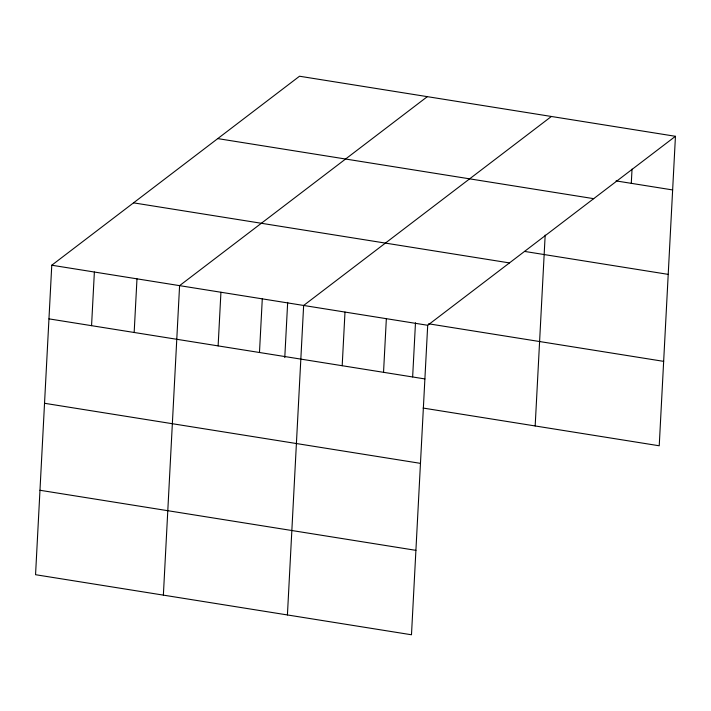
<?xml version="1.0" encoding="UTF-8"?>
<svg xmlns="http://www.w3.org/2000/svg" width="711" height="711" viewBox="0 0 711 711"><rect width="100%" height="100%" fill="white"/><g stroke="black" fill="none" stroke-linecap="round" stroke-linejoin="round"><path stroke-width="1.07" d="M675.45 136.299L299.518 76.228L51.77 265.221L35.55 574.701L411.482 634.772L427.702 325.283L675.45 136.299L659.23 445.779L423.089 408.052M91.559 325.674L94.376 272.029M134.166 332.481L136.983 278.836M163.37 595.125L179.59 285.644L427.338 96.652M218.126 345.893L220.934 292.248M259.479 352.505L262.288 298.851M284.773 357.571L287.671 302.371M287.422 614.944L303.641 305.463L551.389 116.48M342.187 365.721L344.995 312.067M383.54 372.324L386.349 318.679M412.647 376.91L415.482 322.794M535.17 425.96L545.177 235.065M631.288 183.34L632.035 169.102M616.055 180.905L672.642 189.944M217.762 138.601L593.694 198.662M524.567 251.418L668.216 274.375M133.526 202.848L509.458 262.919M428.6 323.798L663.656 361.357M51.77 265.221L427.702 325.283M48.961 318.866L424.894 378.927M44.535 403.288L420.468 463.359M39.976 490.27L415.908 550.341"/></g></svg>
